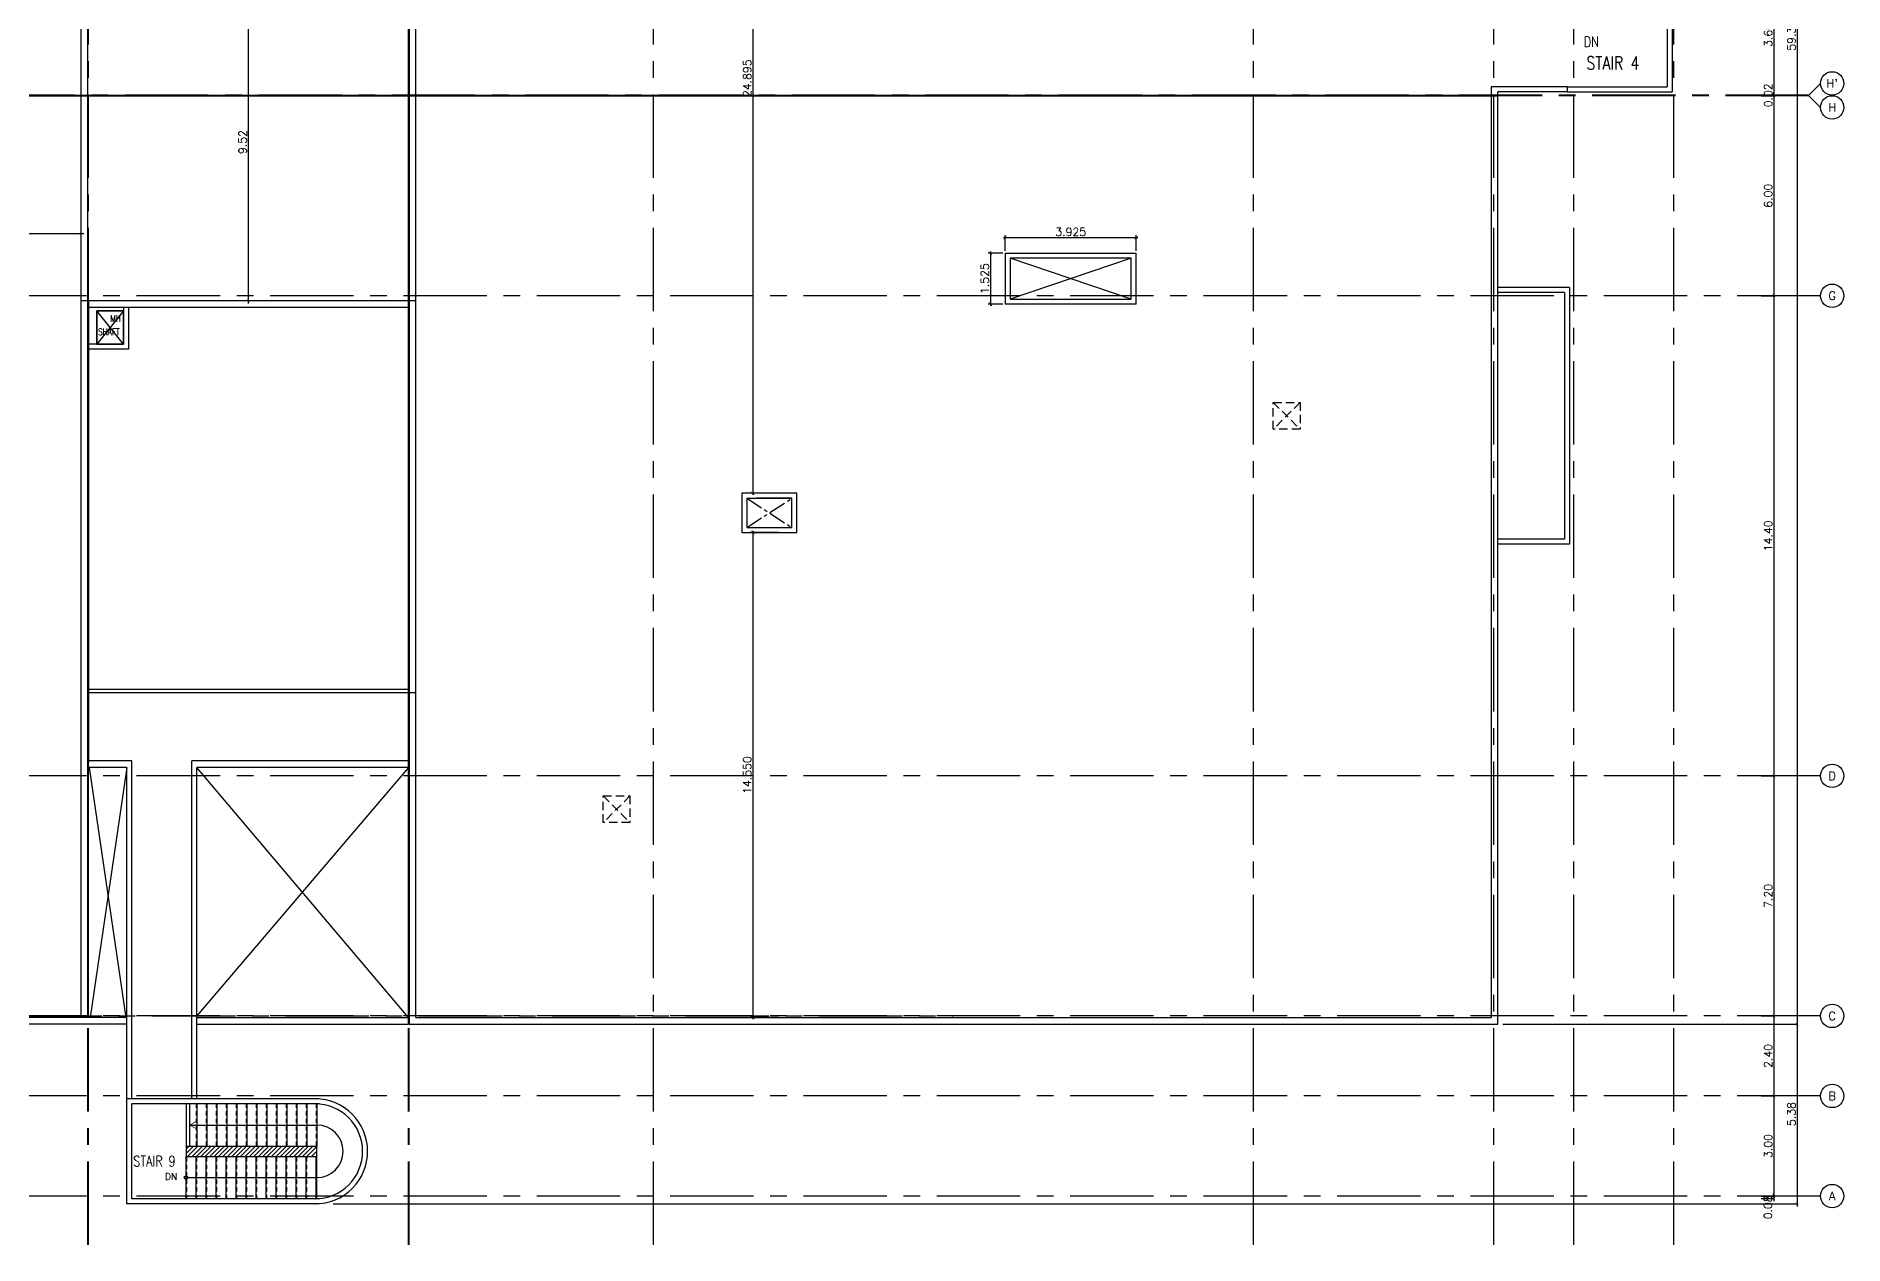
# Model space of a CAD drawing. Extents: x 88808 to 89103, y 39918 to 40001.
# Drawn here: x 89048.9 to 89103.2, y 39921.6 to 39957.9 of the extents above; entities that cross this region are included whole.
import ezdxf
from ezdxf.enums import TextEntityAlignment as Align

# ---------------------------------------------------------------- set-up
doc = ezdxf.new("R2010")
doc.units = 0
doc.header["$MEASUREMENT"] = 0
doc.header["$PDMODE"] = 34
for name, pattern in [('CENTER2', [1.125, 0.75, -0.125, 0.125, -0.125]), ('CENTERX2', [4, 2.5, -0.5, 0.5, -0.5]), ('HIDDEN', [0.375, 0.25, -0.125]), ('HIDDEN2', [0.1875, 0.125, -0.0625])]:
    doc.linetypes.add(name, pattern=pattern)
doc.layers.get('0').update_dxf_attribs({"linetype": 'CONTINUOUS'})
doc.layers.get('DEFPOINTS').update_dxf_attribs({"linetype": 'CONTINUOUS'})
for name, color, linetype in [('AX-CR', 2, 'CONTINUOUS'), ('AX-DIM', 4, 'CONTINUOUS'), ('AX-TXT', 2, 'CONTINUOUS'), ('AXES', 11, 'CENTERX2'), ('DOOR', 7, 'CONTINUOUS'), ('EJ', 9, 'CONTINUOUS'), ('Hatch', 11, 'CONTINUOUS'), ('PROJ-L', 3, 'CONTINUOUS'), ('RM-NAME', 5, 'CONTINUOUS'), ('ROOF', 2, 'CONTINUOUS'), ('SHAFT', 4, 'CONTINUOUS'), ('STR', 5, 'CONTINUOUS'), ('TXT', 2, 'CONTINUOUS'), ('WALL', 2, 'CONTINUOUS')]:
    doc.layers.add(name, color=color, linetype=linetype)
doc.styles.add('ROMANS', font='ROMANS.shx')
doc.dimstyles.new('DIM-OUT', dxfattribs={"dimscale": 0, "dimtxt": 0.24, "dimasz": 0.08, "dimexe": 0.02, "dimexo": 0.02, "dimgap": 0.05, "dimtad": 1, "dimzin": 0, "dimdsep": 46, "dimtxsty": 'ROMANS', "dimblk1": 'ARCHTICK', "dimblk2": 'ARCHTICK', "dimsah": 1, "dimcen": 0.01, "dimdle": 0.08, "dimclrd": 4, "dimclre": 4, "dimclrt": 2, "dimadec": 0, "dimazin": 0, "dimtp": 2, "dimtm": 2, "dimtfac": 0.114286, "dimtix": 1, "dimtmove": 2, "dimatfit": 3, "dimldrblk": 'ARCHTICK', "dimfxl": 0, "dimtolj": 1, "dimtzin": 0, "dimarcsym": 0})
doc.dimstyles.new('STANDARD in', dxfattribs={"dimtxt": 0.24, "dimasz": 0.1, "dimexe": 0.07, "dimexo": 0.07, "dimgap": 0.05, "dimtad": 1, "dimdec": 3, "dimzin": 0, "dimdsep": 46, "dimtxsty": 'ROMANS', "dimblk": 'ARCHTICK', "dimcen": 0.05, "dimdle": 0.05, "dimclrd": 4, "dimclre": 4, "dimclrt": 2, "dimadec": 0, "dimazin": 0, "dimtfac": 1, "dimtdec": 3, "dimtmove": 2, "dimatfit": 3, "dimfxl": 0, "dimtolj": 1, "dimtzin": 0, "dimarcsym": 0})

# ---------------------------------------------------------------- blocks, each defined once
blk = doc.blocks.new('_ARCHTICK')
at = {"color": 0, "linetype": 'ByBlock', "const_width": 0.15}
blk.add_lwpolyline([(-0.5, -0.5), (0.5, 0.5)], dxfattribs=at)
blk = doc.blocks.new('*D307')
at = {"layer": 'AX-DIM', "color": 4, "linetype": 'Continuous', "lineweight": -2}
for p, q in [((89077.931, 39951.355), (89077.486, 39951.355)), ((89077.556, 39951.405), (89077.556, 39949.78)), ((89077.931, 39949.83), (89077.486, 39949.83))]:
    blk.add_line(p, q, dxfattribs=at)
at = {"layer": 'DEFPOINTS', "color": 0, "linetype": 'Continuous'}
for p in [(89078.001, 39951.355), (89077.556, 39949.83), (89078.001, 39949.83)]:
    blk.add_point(p, dxfattribs=at)
at = {"layer": 'AX-DIM', "color": 4, "linetype": 'Continuous', "lineweight": -2, "xscale": 0.1, "yscale": 0.1, "zscale": 0.1}
for p, rotation in [((89077.556, 39951.355), 90), ((89077.556, 39949.83), 270)]:
    blk.add_blockref('_ARCHTICK', p, dxfattribs=dict(at, rotation=rotation))
at = {"layer": 'AX-DIM', "color": 2, "linetype": 'Continuous', "insert": (89077.386, 39950.592), "char_height": 0.24, "attachment_point": 5, "rotation": 90, "style": 'ROMANS'}
blk.add_mtext('\\A1;1.525', dxfattribs=at)
blk = doc.blocks.new('*D308')
at = {"layer": 'AX-DIM', "color": 4, "linetype": 'Continuous', "lineweight": -2}
for p, q in [((89077.951, 39951.824), (89081.976, 39951.824)), ((89078.001, 39951.425), (89078.001, 39951.894)), ((89081.926, 39951.425), (89081.926, 39951.894))]:
    blk.add_line(p, q, dxfattribs=at)
at = {"layer": 'DEFPOINTS', "color": 0, "linetype": 'Continuous'}
for p in [(89081.926, 39951.824), (89078.001, 39951.355), (89081.926, 39951.355)]:
    blk.add_point(p, dxfattribs=at)
at = {"layer": 'AX-DIM', "color": 4, "linetype": 'Continuous', "lineweight": -2, "xscale": 0.1, "yscale": 0.1, "zscale": 0.1, "rotation": 180}
blk.add_blockref('_ARCHTICK', (89078.001, 39951.824), dxfattribs=at)
at = {"layer": 'AX-DIM', "color": 4, "linetype": 'Continuous', "lineweight": -2, "xscale": 0.1, "yscale": 0.1, "zscale": 0.1}
blk.add_blockref('_ARCHTICK', (89081.926, 39951.824), dxfattribs=at)
at = {"layer": 'AX-DIM', "color": 2, "linetype": 'Continuous', "insert": (89079.964, 39951.994), "char_height": 0.24, "attachment_point": 5, "style": 'ROMANS'}
blk.add_mtext('\\A1;3.925', dxfattribs=at)
blk = doc.blocks.new('*D309')
at = {"layer": 'AX-DIM', "color": 4, "linetype": 'Continuous', "lineweight": -2}
for p, q in [((89071.213, 39942.98), (89070.362, 39942.98)), ((89070.432, 39943.03), (89070.432, 39928.38)), ((89071.213, 39928.43), (89070.362, 39928.43))]:
    blk.add_line(p, q, dxfattribs=at)
at = {"layer": 'DEFPOINTS', "color": 0, "linetype": 'Continuous'}
for p in [(89071.283, 39942.98), (89070.432, 39928.43), (89071.283, 39928.43)]:
    blk.add_point(p, dxfattribs=at)
at = {"layer": 'AX-DIM', "color": 4, "linetype": 'Continuous', "lineweight": -2, "xscale": 0.1, "yscale": 0.1, "zscale": 0.1}
for p, rotation in [((89070.432, 39942.98), 90), ((89070.432, 39928.43), 270)]:
    blk.add_blockref('_ARCHTICK', p, dxfattribs=dict(at, rotation=rotation))
at = {"layer": 'AX-DIM', "color": 2, "linetype": 'Continuous', "insert": (89070.262, 39935.705), "char_height": 0.24, "attachment_point": 5, "rotation": 90, "style": 'ROMANS'}
blk.add_mtext('\\A1;14.550', dxfattribs=at)
blk = doc.blocks.new('*D311')
at = {"layer": 'AX-DIM', "color": 4, "linetype": 'Continuous', "lineweight": -2}
for p, q in [((89071.213, 39969.05), (89070.362, 39969.05)), ((89070.432, 39969.1), (89070.432, 39944.105)), ((89071.213, 39944.155), (89070.362, 39944.155))]:
    blk.add_line(p, q, dxfattribs=at)
at = {"layer": 'DEFPOINTS', "color": 0, "linetype": 'Continuous'}
for p in [(89071.283, 39969.05), (89070.432, 39944.155), (89071.283, 39944.155)]:
    blk.add_point(p, dxfattribs=at)
at = {"layer": 'AX-DIM', "color": 4, "linetype": 'Continuous', "lineweight": -2, "xscale": 0.1, "yscale": 0.1, "zscale": 0.1}
for p, rotation in [((89070.432, 39969.05), 90), ((89070.432, 39944.155), 270)]:
    blk.add_blockref('_ARCHTICK', p, dxfattribs=dict(at, rotation=rotation))
at = {"layer": 'AX-DIM', "color": 2, "linetype": 'Continuous', "insert": (89070.262, 39956.602), "char_height": 0.24, "attachment_point": 5, "rotation": 90, "style": 'ROMANS'}
blk.add_mtext('\\A1;24.895', dxfattribs=at)
blk = doc.blocks.new('*D321')
at = {"layer": 'AX-DIM', "color": 4, "lineweight": -2}
for p, q in [((89055.681, 39959.45), (89055.281, 39959.45)), ((89055.301, 39949.85), (89055.301, 39959.53)), ((89055.681, 39949.93), (89055.281, 39949.93))]:
    blk.add_line(p, q, dxfattribs=at)
at = {"layer": 'DEFPOINTS', "color": 0}
for p in [(89055.301, 39959.45), (89055.701, 39959.45), (89055.701, 39949.93)]:
    blk.add_point(p, dxfattribs=at)
at = {"layer": 'AX-DIM', "color": 4, "lineweight": -2, "xscale": 0.08, "yscale": 0.08, "zscale": 0.08}
for p, rotation in [((89055.301, 39959.45), 90), ((89055.301, 39949.93), 270)]:
    blk.add_blockref('_ARCHTICK', p, dxfattribs=dict(at, rotation=rotation))
at = {"layer": 'AX-DIM', "color": 2, "insert": (89055.131, 39954.69), "char_height": 0.24, "attachment_point": 5, "rotation": 90, "style": 'ROMANS'}
blk.add_mtext('\\A1;9.52', dxfattribs=at)
blk = doc.blocks.new('*D322')
at = {"layer": 'AX-DIM', "color": 4, "lineweight": -2}
for p, q in [((89040.731, 39951.946), (89050.367, 39951.946)), ((89040.811, 39951.566), (89040.811, 39951.966)), ((89050.287, 39951.566), (89050.287, 39951.966))]:
    blk.add_line(p, q, dxfattribs=at)
at = {"layer": 'DEFPOINTS', "color": 0}
for p in [(89050.287, 39951.946), (89040.811, 39951.546), (89050.287, 39951.546)]:
    blk.add_point(p, dxfattribs=at)
at = {"layer": 'AX-DIM', "color": 4, "lineweight": -2, "xscale": 0.08, "yscale": 0.08, "zscale": 0.08, "rotation": 180}
blk.add_blockref('_ARCHTICK', (89040.811, 39951.946), dxfattribs=at)
at = {"layer": 'AX-DIM', "color": 4, "lineweight": -2, "xscale": 0.08, "yscale": 0.08, "zscale": 0.08}
blk.add_blockref('_ARCHTICK', (89050.287, 39951.946), dxfattribs=at)
at = {"layer": 'AX-DIM', "color": 2, "insert": (89045.549, 39952.116), "char_height": 0.24, "attachment_point": 5, "style": 'ROMANS'}
blk.add_mtext('\\A1;9.48', dxfattribs=at)
blk = doc.blocks.new('*D387')
at = {"layer": 'AX-DIM', "color": 4, "lineweight": -2}
for p, q in [((89100.671, 39956.1), (89101.071, 39956.1)), ((89101.051, 39956.1), (89101.051, 39956.18)), ((89101.051, 39956.1), (89101.051, 39956.08)), ((89100.671, 39956.08), (89101.071, 39956.08)), ((89101.051, 39956.08), (89101.051, 39956))]:
    blk.add_line(p, q, dxfattribs=at)
at = {"layer": 'DEFPOINTS', "color": 0}
for p in [(89100.651, 39956.1), (89100.651, 39956.08), (89101.051, 39956.08)]:
    blk.add_point(p, dxfattribs=at)
at = {"layer": 'AX-DIM', "color": 4, "lineweight": -2, "xscale": 0.08, "yscale": 0.08, "zscale": 0.08}
for p, rotation in [((89101.051, 39956.1), 270), ((89101.051, 39956.08), 90)]:
    blk.add_blockref('_ARCHTICK', p, dxfattribs=dict(at, rotation=rotation))
at = {"layer": 'AX-DIM', "color": 2, "insert": (89100.881, 39956.09), "char_height": 0.24, "attachment_point": 5, "rotation": 90, "style": 'ROMANS'}
blk.add_mtext('\\A1;0.02', dxfattribs=at)
blk = doc.blocks.new('AXR')
at = {"layer": 'AX-CR'}
blk.add_circle((350, 0), 350, dxfattribs=at)
at = {"layer": 'AX-TXT', "style": 'ROMANS'}
blk.add_attdef('AX', text='', height=250, dxfattribs=at).set_placement((350, 0), align=Align.MIDDLE)
blk = doc.blocks.new('*D388')
at = {"layer": 'AX-DIM', "color": 4, "lineweight": -2}
for p, q in [((89100.671, 39959.7), (89101.071, 39959.7)), ((89101.051, 39959.78), (89101.051, 39956.02)), ((89100.671, 39956.1), (89101.071, 39956.1))]:
    blk.add_line(p, q, dxfattribs=at)
at = {"layer": 'DEFPOINTS', "color": 0}
for p in [(89100.651, 39959.7), (89100.651, 39956.1), (89101.051, 39956.1)]:
    blk.add_point(p, dxfattribs=at)
at = {"layer": 'AX-DIM', "color": 4, "lineweight": -2, "xscale": 0.08, "yscale": 0.08, "zscale": 0.08}
for p, rotation in [((89101.051, 39959.7), 90), ((89101.051, 39956.1), 270)]:
    blk.add_blockref('_ARCHTICK', p, dxfattribs=dict(at, rotation=rotation))
at = {"layer": 'AX-DIM', "color": 2, "insert": (89100.881, 39957.9), "char_height": 0.24, "attachment_point": 5, "rotation": 90, "style": 'ROMANS'}
blk.add_mtext('\\A1;3.60', dxfattribs=at)
blk = doc.blocks.new('*D389')
at = {"layer": 'AX-DIM', "color": 4, "lineweight": -2}
for p, q in [((89101.051, 39956.16), (89101.051, 39950)), ((89100.671, 39956.08), (89101.071, 39956.08)), ((89100.671, 39950.08), (89101.071, 39950.08))]:
    blk.add_line(p, q, dxfattribs=at)
at = {"layer": 'DEFPOINTS', "color": 0}
for p in [(89100.651, 39956.08), (89100.651, 39950.08), (89101.051, 39950.08)]:
    blk.add_point(p, dxfattribs=at)
at = {"layer": 'AX-DIM', "color": 4, "lineweight": -2, "xscale": 0.08, "yscale": 0.08, "zscale": 0.08}
for p, rotation in [((89101.051, 39956.08), 90), ((89101.051, 39950.08), 270)]:
    blk.add_blockref('_ARCHTICK', p, dxfattribs=dict(at, rotation=rotation))
at = {"layer": 'AX-DIM', "color": 2, "insert": (89100.881, 39953.08), "char_height": 0.24, "attachment_point": 5, "rotation": 90, "style": 'ROMANS'}
blk.add_mtext('\\A1;6.00', dxfattribs=at)
blk = doc.blocks.new('*D390')
at = {"layer": 'AX-DIM', "color": 4, "lineweight": -2}
for p, q in [((89101.051, 39950.16), (89101.051, 39935.6)), ((89100.671, 39950.08), (89101.071, 39950.08)), ((89100.671, 39935.68), (89101.071, 39935.68))]:
    blk.add_line(p, q, dxfattribs=at)
at = {"layer": 'DEFPOINTS', "color": 0}
for p in [(89100.651, 39950.08), (89100.651, 39935.68), (89101.051, 39935.68)]:
    blk.add_point(p, dxfattribs=at)
at = {"layer": 'AX-DIM', "color": 4, "lineweight": -2, "xscale": 0.08, "yscale": 0.08, "zscale": 0.08}
for p, rotation in [((89101.051, 39950.08), 90), ((89101.051, 39935.68), 270)]:
    blk.add_blockref('_ARCHTICK', p, dxfattribs=dict(at, rotation=rotation))
at = {"layer": 'AX-DIM', "color": 2, "insert": (89100.881, 39942.88), "char_height": 0.24, "attachment_point": 5, "rotation": 90, "style": 'ROMANS'}
blk.add_mtext('\\A1;14.40', dxfattribs=at)
blk = doc.blocks.new('*D391')
at = {"layer": 'AX-DIM', "color": 4, "lineweight": -2}
for p, q in [((89100.671, 39923.08), (89101.071, 39923.08)), ((89101.051, 39923.08), (89101.051, 39923.16)), ((89101.051, 39923.08), (89101.051, 39923.005)), ((89100.671, 39923.005), (89101.071, 39923.005)), ((89101.051, 39923.005), (89101.051, 39922.925))]:
    blk.add_line(p, q, dxfattribs=at)
at = {"layer": 'DEFPOINTS', "color": 0}
for p in [(89100.651, 39923.08), (89100.651, 39923.005), (89101.051, 39923.005)]:
    blk.add_point(p, dxfattribs=at)
at = {"layer": 'AX-DIM', "color": 4, "lineweight": -2, "xscale": 0.08, "yscale": 0.08, "zscale": 0.08}
for p, rotation in [((89101.051, 39923.08), 270), ((89101.051, 39923.005), 90)]:
    blk.add_blockref('_ARCHTICK', p, dxfattribs=dict(at, rotation=rotation))
at = {"layer": 'AX-DIM', "color": 2, "insert": (89100.876, 39922.74), "char_height": 0.24, "attachment_point": 5, "rotation": 90, "style": 'ROMANS'}
blk.add_mtext('\\A1;0.08', dxfattribs=at)
blk = doc.blocks.new('*D392')
at = {"layer": 'AX-DIM', "color": 4, "lineweight": -2}
for p, q in [((89100.671, 39926.08), (89101.071, 39926.08)), ((89101.051, 39926.16), (89101.051, 39923)), ((89100.671, 39923.08), (89101.071, 39923.08))]:
    blk.add_line(p, q, dxfattribs=at)
at = {"layer": 'DEFPOINTS', "color": 0}
for p in [(89100.651, 39926.08), (89100.651, 39923.08), (89101.051, 39923.08)]:
    blk.add_point(p, dxfattribs=at)
at = {"layer": 'AX-DIM', "color": 4, "lineweight": -2, "xscale": 0.08, "yscale": 0.08, "zscale": 0.08}
for p, rotation in [((89101.051, 39926.08), 90), ((89101.051, 39923.08), 270)]:
    blk.add_blockref('_ARCHTICK', p, dxfattribs=dict(at, rotation=rotation))
at = {"layer": 'AX-DIM', "color": 2, "insert": (89100.881, 39924.58), "char_height": 0.24, "attachment_point": 5, "rotation": 90, "style": 'ROMANS'}
blk.add_mtext('\\A1;3.00', dxfattribs=at)
blk = doc.blocks.new('*D393')
at = {"layer": 'AX-DIM', "color": 4, "lineweight": -2}
for p, q in [((89100.671, 39928.48), (89101.071, 39928.48)), ((89101.051, 39928.56), (89101.051, 39926)), ((89100.671, 39926.08), (89101.071, 39926.08))]:
    blk.add_line(p, q, dxfattribs=at)
at = {"layer": 'DEFPOINTS', "color": 0}
for p in [(89100.651, 39928.48), (89100.651, 39926.08), (89101.051, 39926.08)]:
    blk.add_point(p, dxfattribs=at)
at = {"layer": 'AX-DIM', "color": 4, "lineweight": -2, "xscale": 0.08, "yscale": 0.08, "zscale": 0.08}
for p, rotation in [((89101.051, 39928.48), 90), ((89101.051, 39926.08), 270)]:
    blk.add_blockref('_ARCHTICK', p, dxfattribs=dict(at, rotation=rotation))
at = {"layer": 'AX-DIM', "color": 2, "insert": (89100.881, 39927.28), "char_height": 0.24, "attachment_point": 5, "rotation": 90, "style": 'ROMANS'}
blk.add_mtext('\\A1;2.40', dxfattribs=at)
blk = doc.blocks.new('*D394')
at = {"layer": 'AX-DIM', "color": 4, "lineweight": -2}
for p, q in [((89100.671, 39935.68), (89101.071, 39935.68)), ((89101.051, 39935.76), (89101.051, 39928.4)), ((89100.671, 39928.48), (89101.071, 39928.48))]:
    blk.add_line(p, q, dxfattribs=at)
at = {"layer": 'DEFPOINTS', "color": 0}
for p in [(89100.651, 39935.68), (89100.651, 39928.48), (89101.051, 39928.48)]:
    blk.add_point(p, dxfattribs=at)
at = {"layer": 'AX-DIM', "color": 4, "lineweight": -2, "xscale": 0.08, "yscale": 0.08, "zscale": 0.08}
for p, rotation in [((89101.051, 39935.68), 90), ((89101.051, 39928.48), 270)]:
    blk.add_blockref('_ARCHTICK', p, dxfattribs=dict(at, rotation=rotation))
at = {"layer": 'AX-DIM', "color": 2, "insert": (89100.881, 39932.08), "char_height": 0.24, "attachment_point": 5, "rotation": 90, "style": 'ROMANS'}
blk.add_mtext('\\A1;7.20', dxfattribs=at)
blk = doc.blocks.new('*D396')
at = {"layer": 'AX-DIM', "color": 4, "lineweight": -2}
for p, q in [((89092.921, 39987.55), (89101.771, 39987.55)), ((89101.751, 39987.63), (89101.751, 39928.15)), ((89092.921, 39928.23), (89101.771, 39928.23))]:
    blk.add_line(p, q, dxfattribs=at)
at = {"layer": 'DEFPOINTS', "color": 0}
for p in [(89092.901, 39987.55), (89092.901, 39928.23), (89101.751, 39928.23)]:
    blk.add_point(p, dxfattribs=at)
at = {"layer": 'AX-DIM', "color": 4, "lineweight": -2, "xscale": 0.08, "yscale": 0.08, "zscale": 0.08}
for p, rotation in [((89101.751, 39987.55), 90), ((89101.751, 39928.23), 270)]:
    blk.add_blockref('_ARCHTICK', p, dxfattribs=dict(at, rotation=rotation))
at = {"layer": 'AX-DIM', "color": 2, "insert": (89101.581, 39957.89), "char_height": 0.24, "attachment_point": 5, "rotation": 90, "style": 'ROMANS'}
blk.add_mtext('\\A1;59.32', dxfattribs=at)
blk = doc.blocks.new('*D402')
at = {"layer": 'AX-DIM', "color": 4, "lineweight": -2}
for p, q in [((89101.071, 39928.23), (89101.771, 39928.23)), ((89101.751, 39928.31), (89101.751, 39922.765)), ((89057.842, 39922.845), (89101.771, 39922.845))]:
    blk.add_line(p, q, dxfattribs=at)
at = {"layer": 'DEFPOINTS', "color": 0}
for p in [(89101.051, 39928.23), (89057.822, 39922.845), (89101.751, 39922.845)]:
    blk.add_point(p, dxfattribs=at)
at = {"layer": 'AX-DIM', "color": 4, "lineweight": -2, "xscale": 0.08, "yscale": 0.08, "zscale": 0.08}
for p, rotation in [((89101.751, 39928.23), 90), ((89101.751, 39922.845), 270)]:
    blk.add_blockref('_ARCHTICK', p, dxfattribs=dict(at, rotation=rotation))
at = {"layer": 'AX-DIM', "color": 2, "insert": (89101.581, 39925.537), "char_height": 0.24, "attachment_point": 5, "rotation": 90, "style": 'ROMANS'}
blk.add_mtext('\\A1;5.38', dxfattribs=at)

msp = doc.modelspace()

# ---------------------------------------------------------------- hatches: boundary and pattern name
at = {"layer": 'Hatch', "linetype": 'Continuous'}
h = msp.add_hatch(dxfattribs=at)
h.set_pattern_fill('ANSI31', color=256, scale=0.75, style=0)
h.set_pattern_definition([(45, (157.33679, 7e-12), (-0.06629126074, 0.06629126074), [])])
h.paths.add_polyline_path([(89057.3523, 39924.5696), (89053.4323, 39924.5696), (89053.4323, 39924.2696), (89057.3523, 39924.2696)])

# ---------------------------------------------------------------- linework, layer by layer
at = {"layer": 'AX-CR'}
msp.add_circle((89102.8013, 39926.0796), 0.35, dxfattribs=at)
at = {"layer": 'AXES'}
for p, q in [((89050.4871, 39921.6153), (89050.4871, 40000.0779)), ((89050.5071, 39921.6153), (89050.5071, 40000.0779)), ((89060.1071, 39921.6153), (89060.1071, 40000.0779)), ((89060.1071, 39921.6153), (89060.1071, 40000.0779)), ((89060.1271, 39921.6153), (89060.1271, 40000.0779)), ((89060.1271, 39921.6153), (89060.1271, 40000.0779)), ((89067.4513, 39921.6153), (89067.4513, 40000.4279)), ((89085.4513, 39921.6153), (89085.4513, 40000.4279)), ((89092.6513, 39921.6153), (89092.6513, 40000.4279)), ((89095.0513, 39921.6153), (89095.0513, 40000.4279)), ((89098.0513, 39921.6153), (89098.0513, 40000.4279)), ((89102.1013, 39956.0996), (89034.4113, 39956.0996)), ((89102.1013, 39956.0996), (89102.4513, 39956.4496)), ((89102.1013, 39956.0796), (89034.4113, 39956.0796)), ((89102.1013, 39956.0796), (89102.4513, 39955.7296)), ((89102.4513, 39950.0796), (89034.4113, 39950.0796)), ((89102.4513, 39935.6796), (89034.4113, 39935.6796)), ((89008.4113, 39928.4796), (89076.4513, 39928.4796)), ((89102.4513, 39928.4796), (89034.4113, 39928.4796)), ((89102.4513, 39926.0796), (89012.2886, 39926.0796)), ((89102.4513, 39923.0796), (89034.4113, 39923.0796))]:
    msp.add_line(p, q, dxfattribs=at)
at = {"layer": 'DOOR', "color": 0, "linetype": 'Continuous'}
for p, q in [((89060.3271, 39949.9296), (89050.2871, 39949.9296)), ((89060.1071, 39949.7296), (89050.5071, 39949.7296))]:
    msp.add_line(p, q, dxfattribs=at)
at = {"layer": 'EJ', "color": 8}
for p, q in [((89060.1271, 39928.2296), (89060.1271, 39987.5496)), ((89060.1071, 39928.2296), (89060.1071, 39987.3996))]:
    msp.add_line(p, q, dxfattribs=at)
at = {"layer": 'EJ'}
for p, q in [((88975.9213, 39956.0996), (89092.7771, 39956.0996)), ((88975.9213, 39956.0796), (89092.7771, 39956.0796)), ((89050.4871, 39936.0796), (89050.4871, 39949.9296)), ((89050.4871, 39936.0796), (89050.4871, 39938.1796)), ((89050.5071, 39936.0796), (89050.5071, 39938.1796))]:
    msp.add_line(p, q, dxfattribs=at)
at = {"layer": 'PROJ-L', "linetype": 'Continuous'}
for p, q in [((89094.9271, 39950.3296), (89092.7771, 39950.3296)), ((89094.7771, 39950.1796), (89092.7771, 39950.1796)), ((89094.7771, 39950.1796), (89094.7771, 39942.7796)), ((89094.9271, 39950.3296), (89094.9271, 39942.6296)), ((89094.7771, 39942.7796), (89092.7771, 39942.7796)), ((89094.9271, 39942.6296), (89092.7771, 39942.6296))]:
    msp.add_line(p, q, dxfattribs=at)
at = {"layer": 'ROOF'}
for p, q in [((89050.4871, 39928.4296), (89050.4871, 39987.5496)), ((89060.1271, 39987.5496), (89060.1271, 39928.2296)), ((89050.2871, 39928.4296), (89050.2871, 39987.3496)), ((89060.3271, 39928.4296), (89060.3271, 39987.3496)), ((89060.1271, 39956.0996), (89092.7771, 39956.0996)), ((89094.8521, 39956.3496), (89092.5771, 39956.3496)), ((89094.8521, 39956.1996), (89092.7771, 39956.1996)), ((89060.1271, 39956.0796), (89092.7771, 39956.0796)), ((89050.5071, 39949.9296), (89050.5071, 39936.0796)), ((89050.5071, 39938.2796), (89060.1071, 39938.2796)), ((89050.5071, 39938.1796), (89060.3271, 39938.1796)), ((89051.8021, 39936.1296), (89050.5071, 39936.1296)), ((89050.5071, 39928.4296), (89050.5071, 39936.1296)), ((89051.8021, 39925.9946), (89051.8021, 39936.1296)), ((89053.6021, 39925.9946), (89053.6021, 39936.1296)), ((89060.1071, 39936.1296), (89053.6021, 39936.1296)), ((89051.6521, 39935.9296), (89050.5071, 39935.9296)), ((89051.6521, 39925.9946), (89051.6521, 39935.9296)), ((89053.7521, 39925.9946), (89053.7521, 39935.9296)), ((89060.1071, 39935.9296), (89053.7521, 39935.9296)), ((89055.5323, 39924.6493), (89055.5323, 39924.5696)), ((89055.5523, 39924.6813), (89055.5523, 39924.5696))]:
    msp.add_line(p, q, dxfattribs=at)
at = {"layer": 'ROOF', "color": 0, "linetype": 'Continuous'}
for p, q in [((89092.5771, 39956.3496), (89092.5771, 39928.4296)), ((89092.7771, 39928.2296), (89092.7771, 39956.1996)), ((89051.6521, 39928.4296), (89018.2113, 39928.4296)), ((89051.6521, 39928.2296), (89018.2113, 39928.2296)), ((89053.7521, 39928.4296), (89060.1071, 39928.4296)), ((89053.7521, 39928.2296), (89060.1071, 39928.2296)), ((89060.1271, 39928.2296), (89092.7771, 39928.2296)), ((89060.3271, 39928.4296), (89092.5771, 39928.4296)), ((89057.4276, 39925.9946), (89051.6521, 39925.9946)), ((89051.6521, 39922.8446), (89051.6521, 39925.9946)), ((89057.4276, 39925.8446), (89051.8021, 39925.8446)), ((89051.8021, 39922.9946), (89051.8021, 39925.8446)), ((89057.4276, 39922.8446), (89051.6521, 39922.8446)), ((89057.4276, 39922.9946), (89051.8021, 39922.9946))]:
    msp.add_line(p, q, dxfattribs=at)
at = {"layer": 'ROOF', "linetype": 'Continuous'}
for p, q in [((89081.7763, 39951.2046), (89078.1504, 39949.9796)), ((89081.7763, 39949.9796), (89078.1504, 39951.2046))]:
    msp.add_line(p, q, dxfattribs=at)
at = {"layer": 'ROOF'}
msp.add_lwpolyline([(89057.3523, 39924.5696), (89053.4323, 39924.5696), (89053.4323, 39924.2696), (89057.3523, 39924.2696)], close=True, dxfattribs=at)
at = {"layer": 'ROOF', "color": 0, "linetype": 'Continuous'}
for radius, start, end in [(1.575, 0, 90), (1.425, 0, 90.00002), (1.575, 269.99997, 0), (1.425, 269.99997, 0)]:
    msp.add_arc((89057.3033, 39924.4196), radius, start, end, dxfattribs=at)
at = {"layer": 'SHAFT', "linetype": 'ByBlock'}
for p, q in [((89051.5571, 39948.6296), (89050.7571, 39949.6296)), ((89051.5571, 39949.6296), (89050.7571, 39948.6296))]:
    msp.add_line(p, q, dxfattribs=at)
at = {"layer": 'SHAFT', "linetype": 'HIDDEN'}
for p, q in [((89086.8413, 39946.8796), (89086.0413, 39946.0796)), ((89086.0413, 39946.8796), (89086.8413, 39946.0796)), ((89066.7453, 39935.0796), (89065.9453, 39934.2796)), ((89065.9453, 39935.0796), (89066.7453, 39934.2796))]:
    msp.add_line(p, q, dxfattribs=at)
at = {"layer": 'SHAFT'}
for p, q in [((89050.5271, 39935.9296), (89051.6228, 39928.4296)), ((89051.6521, 39935.9296), (89050.5564, 39928.4296))]:
    msp.add_line(p, q, dxfattribs=at)
at = {"layer": 'SHAFT', "linetype": 'Continuous'}
for p, q in [((89060.1071, 39935.9296), (89053.7521, 39928.4796)), ((89060.1071, 39928.4296), (89053.7521, 39935.9296))]:
    msp.add_line(p, q, dxfattribs=at)
at = {"layer": 'SHAFT', "color": 7, "linetype": 'Continuous'}
for points in [[(89051.5571, 39949.7296), (89051.5571, 39948.6296), (89050.5071, 39948.6296)], [(89051.7071, 39949.7296), (89051.7071, 39948.4796), (89050.5071, 39948.4796)]]:
    msp.add_lwpolyline(points, dxfattribs=at)
at = {"layer": 'SHAFT', "linetype": 'ByBlock'}
msp.add_lwpolyline([(89051.5571, 39949.6296), (89050.7571, 39949.6296), (89050.7571, 39948.6296), (89051.5571, 39948.6296)], close=True, dxfattribs=at)
msp.add_lwpolyline([(89051.5571, 39949.6296), (89050.7571, 39949.6296), (89050.7571, 39948.6296), (89051.5571, 39948.6296)], close=True, dxfattribs=at)
at = {"layer": 'SHAFT', "linetype": 'ByBlock', "ltscale": 0.3}
msp.add_lwpolyline([(89051.5571, 39948.6296), (89050.7571, 39948.6296), (89050.7571, 39949.6296), (89051.5571, 39949.6296)], close=True, dxfattribs=at)
at = {"layer": 'SHAFT', "linetype": 'HIDDEN'}
for points in [[(89086.0413, 39946.8796), (89086.8413, 39946.8796), (89086.8413, 39946.0796), (89086.0413, 39946.0796)], [(89065.9453, 39935.0796), (89066.7453, 39935.0796), (89066.7453, 39934.2796), (89065.9453, 39934.2796)]]:
    msp.add_lwpolyline(points, close=True, dxfattribs=at)
at = {"layer": 'STR'}
for p, q in [((89053.4323, 39925.8446), (89053.4323, 39924.5696)), ((89053.5323, 39925.8446), (89053.5323, 39924.5696)), ((89053.7523, 39925.8446), (89053.7523, 39924.5696)), ((89054.0523, 39925.8446), (89054.0523, 39924.5696)), ((89054.3523, 39925.8446), (89054.3523, 39924.5696)), ((89054.6523, 39925.8446), (89054.6523, 39924.5696)), ((89054.9523, 39925.8446), (89054.9523, 39924.5696)), ((89055.2523, 39925.8446), (89055.2523, 39924.5696)), ((89055.5523, 39925.8446), (89055.5523, 39924.5696)), ((89055.8523, 39925.8446), (89055.8523, 39924.5696)), ((89056.1523, 39925.8446), (89056.1523, 39924.5696)), ((89056.4523, 39925.8446), (89056.4523, 39924.5696)), ((89056.7523, 39925.8446), (89056.7523, 39924.5696)), ((89057.0523, 39925.8446), (89057.0523, 39924.5696)), ((89057.3523, 39925.8446), (89057.3523, 39924.5696)), ((89053.5323, 39925.2071), (89057.3547, 39925.2071)), ((89053.4323, 39922.9946), (89053.4323, 39924.2696)), ((89053.7323, 39922.9946), (89053.7323, 39924.2696)), ((89054.0323, 39922.9946), (89054.0323, 39924.2696)), ((89054.3323, 39922.9946), (89054.3323, 39924.2696)), ((89054.6323, 39922.9946), (89054.6323, 39924.2696)), ((89054.9323, 39922.9946), (89054.9323, 39924.2696)), ((89055.2323, 39922.9946), (89055.2323, 39924.2696)), ((89055.5323, 39922.9946), (89055.5323, 39924.2696)), ((89055.8323, 39922.9946), (89055.8323, 39924.2696)), ((89056.1323, 39922.9946), (89056.1323, 39924.2696)), ((89056.4323, 39922.9946), (89056.4323, 39924.2696)), ((89056.7323, 39922.9946), (89056.7323, 39924.2696)), ((89057.0323, 39922.9946), (89057.0323, 39924.2696)), ((89057.3323, 39922.9946), (89057.3323, 39924.2696)), ((89057.3523, 39922.9946), (89057.3523, 39924.2696)), ((89053.4323, 39923.6321), (89057.3547, 39923.6321))]:
    msp.add_line(p, q, dxfattribs=at)
at = {"layer": 'STR', "linetype": 'HIDDEN2'}
for p, q in [((89053.7323, 39925.8446), (89053.7323, 39924.5696)), ((89054.0323, 39925.8446), (89054.0323, 39924.5696)), ((89054.3323, 39925.8446), (89054.3323, 39924.5696)), ((89054.6323, 39925.8446), (89054.6323, 39924.5696)), ((89054.9323, 39925.8446), (89054.9323, 39924.5696)), ((89055.2323, 39925.8446), (89055.2323, 39924.5696)), ((89055.5323, 39925.8446), (89055.5323, 39924.5696)), ((89055.8323, 39925.8446), (89055.8323, 39924.5696)), ((89056.1323, 39925.8446), (89056.1323, 39924.5696)), ((89056.4323, 39925.8446), (89056.4323, 39924.5696)), ((89056.7323, 39925.8446), (89056.7323, 39924.5696)), ((89057.0323, 39925.8446), (89057.0323, 39924.5696)), ((89057.3323, 39925.8446), (89057.3323, 39924.5696)), ((89053.4523, 39922.9946), (89053.4523, 39924.2696)), ((89053.7523, 39922.9946), (89053.7523, 39924.2696)), ((89054.0523, 39922.9946), (89054.0523, 39924.2696)), ((89054.3523, 39922.9946), (89054.3523, 39924.2696)), ((89054.6523, 39922.9946), (89054.6523, 39924.2696)), ((89054.9523, 39922.9946), (89054.9523, 39924.2696)), ((89055.2523, 39922.9946), (89055.2523, 39924.2696)), ((89055.5523, 39922.9946), (89055.5523, 39924.2696)), ((89055.8523, 39922.9946), (89055.8523, 39924.2696)), ((89056.1523, 39922.9946), (89056.1523, 39924.2696)), ((89056.4523, 39922.9946), (89056.4523, 39924.2696)), ((89056.7523, 39922.9946), (89056.7523, 39924.2696)), ((89057.0523, 39922.9946), (89057.0523, 39924.2696)), ((89057.3323, 39922.9946), (89057.3323, 39924.2696)), ((89057.3523, 39922.9946), (89057.3523, 39924.2696))]:
    msp.add_line(p, q, dxfattribs=at)
at = {"layer": 'STR', "const_width": 0.0215}
msp.add_lwpolyline([(89053.7482, 39925.0916), (89053.7482, 39925.3225), (89053.5482, 39925.2071)], close=True, dxfattribs=at)
at = {"layer": 'STR'}
msp.add_circle((89053.4323, 39923.6321), 0.0523, dxfattribs=at)
msp.add_arc((89057.3547, 39924.4196), 0.7875, 270, 90, dxfattribs=at)
at = {"layer": 'WALL'}
for p, q in [((89097.8521, 39961.9751), (89097.8521, 39956.3496)), ((89098.0021, 39961.9751), (89098.0021, 39956.1996)), ((89094.8521, 39956.3496), (89097.8521, 39956.3496)), ((89094.8521, 39956.3496), (89094.8521, 39956.1996)), ((89094.8521, 39956.1996), (89098.0021, 39956.1996)), ((89078.0013, 39951.3546), (89081.9263, 39951.3546)), ((89078.0013, 39951.3546), (89078.0013, 39949.8296)), ((89081.9263, 39949.8296), (89081.9263, 39951.3546)), ((89078.1504, 39951.2046), (89078.1504, 39949.9796)), ((89081.7763, 39951.2046), (89078.1504, 39951.2046)), ((89081.7763, 39949.9796), (89081.7763, 39951.2046)), ((89081.9263, 39949.8296), (89078.0013, 39949.8296)), ((89078.1504, 39949.9796), (89081.7763, 39949.9796)), ((89071.7513, 39944.1546), (89070.1013, 39944.1546)), ((89070.1013, 39944.1546), (89070.1013, 39942.9796)), ((89070.2513, 39944.0046), (89071.6013, 39944.0046)), ((89070.2513, 39944.0046), (89070.2513, 39943.1296)), ((89071.6013, 39944.0046), (89070.5263, 39944.0046)), ((89071.6013, 39943.1296), (89071.6013, 39944.0046)), ((89071.7513, 39942.9796), (89071.7513, 39944.1546)), ((89070.2513, 39943.1296), (89071.6013, 39943.1296)), ((89070.1013, 39942.9796), (89071.7513, 39942.9796))]:
    msp.add_line(p, q, dxfattribs=at)
at = {"layer": 'WALL', "color": 97, "linetype": 'CENTER2', "ltscale": 0.7}
for p, q in [((89070.2513, 39943.1296), (89071.6013, 39944.0046)), ((89070.2513, 39944.0046), (89071.6013, 39943.1296))]:
    msp.add_line(p, q, dxfattribs=at)

# ---------------------------------------------------------------- block references
at = {"layer": 'AXES', "xscale": 0.001000000003841706, "yscale": 0.000999999996565748, "zscale": 0.001}
for p, values in [((89102.4513, 39956.4496), {'AX': "H'"}), ((89102.4513, 39955.7296), {'AX': 'H'}), ((89102.4513, 39950.0796), {'AX': 'G'}), ((89102.4513, 39935.6796), {'AX': 'D'}), ((89102.4513, 39928.4796), {'AX': 'C'}), ((89102.4513, 39923.0796), {'AX': 'A'})]:
    msp.add_blockref('AXR', p, dxfattribs=at).add_auto_attribs(values)

# ---------------------------------------------------------------- texts
at = {"layer": 'AX-TXT', "style": 'ROMANS'}
msp.add_attdef('B', text='1', height=0.25, dxfattribs=at).set_placement((89102.8013, 39926.0796), align=Align.MIDDLE)
at = {"layer": 'RM-NAME', "style": 'ROMANS'}
msp.add_text('DN', height=0.2, dxfattribs=at).set_placement((89052.9885, 39923.6665), align=Align.MIDDLE)
at = {"layer": 'SHAFT', "linetype": 'ByBlock', "style": 'ROMANS', "width": 0.8}
for s, p in [('SHAFT', (89051.1193, 39948.9978)), ('MH', (89051.3203, 39949.3978))]:
    msp.add_text(s, height=0.2, dxfattribs=at).set_placement(p, align=Align.MIDDLE)
at = {"layer": 'TXT', "style": 'ROMANS', "width": 0.8}
for s, height, p in [('DN', 0.31081, (89095.3516, 39957.5401)), ('STAIR 4', 0.38852, (89095.4296, 39956.8684)), ('STAIR 9', 0.31081, (89051.8495, 39923.9693))]:
    msp.add_text(s, height=height, dxfattribs=at).set_placement(p)

# ---------------------------------------------------------------- dimensions: what is measured, and where the dimension line sits
at = {"layer": 'AX-DIM'}
for base, p1, p2, angle, picture, middle in [((89101.7513, 39928.2296), (89092.9013, 39987.5496), (89092.9013, 39928.2296), 270, '*D396', (89101.5813, 39957.8896)), ((89055.3013, 39959.4496), (89055.7013, 39949.9296), (89055.7013, 39959.4496), 90, '*D321', (89055.1313, 39954.6896)), ((89101.0513, 39956.0996), (89100.6513, 39959.6996), (89100.6513, 39956.0996), 270, '*D388', (89100.8813, 39957.8996)), ((89101.0513, 39956.0796), (89100.6513, 39956.0996), (89100.6513, 39956.0796), 270, '*D387', (89100.8813, 39956.0896)), ((89101.0513, 39950.0796), (89100.6513, 39956.0796), (89100.6513, 39950.0796), 270, '*D389', (89100.8813, 39953.0796)), ((89101.0513, 39935.6796), (89100.6513, 39950.0796), (89100.6513, 39935.6796), 270, '*D390', (89100.8813, 39942.8796)), ((89101.0513, 39928.4796), (89100.6513, 39935.6796), (89100.6513, 39928.4796), 270, '*D394', (89100.8813, 39932.0796)), ((89101.0513, 39926.0796), (89100.6513, 39928.4796), (89100.6513, 39926.0796), 270, '*D393', (89100.8813, 39927.2796)), ((89101.751321, 39922.844563), (89101.051321, 39928.229562), (89057.821889, 39922.844563), 270, '*D402', (89101.581321, 39925.537063)), ((89101.0513, 39923.0796), (89100.6513, 39926.0796), (89100.6513, 39923.0796), 270, '*D392', (89100.8813, 39924.5796))]:
    dim = msp.add_linear_dim(base=base, p1=p1, p2=p2, angle=angle, dimstyle='DIM-OUT', override={"dimscale": 1}, dxfattribs=at)
    dim.commit()
    dim.dimension.update_dxf_attribs({"geometry": picture, "text_midpoint": middle})
at = {"layer": 'AX-DIM', "linetype": 'Continuous'}
for base, p1, p2, picture, middle in [((89070.4315, 39944.1546), (89071.2831, 39969.0496), (89071.2831, 39944.1546), '*D311', (89070.2615, 39956.6021)), ((89077.5564, 39949.8296), (89078.0013, 39951.3546), (89078.0013, 39949.8296), '*D307', (89077.3864, 39950.5921)), ((89070.4315, 39928.4296), (89071.2831, 39942.9796), (89071.2831, 39928.4296), '*D309', (89070.2615, 39935.7046))]:
    dim = msp.add_linear_dim(base=base, p1=p1, p2=p2, angle=90, dimstyle='STANDARD in', dxfattribs=at)
    dim.commit()
    dim.dimension.update_dxf_attribs({"geometry": picture, "text_midpoint": middle})
at = {"layer": 'AX-DIM'}
dim = msp.add_linear_dim(base=(89050.2871, 39951.9456), p1=(89040.8113, 39951.5456), p2=(89050.2871, 39951.5456), dimstyle='DIM-OUT', override={"dimscale": 1}, dxfattribs=at)
dim.commit()
dim.dimension.update_dxf_attribs({"geometry": '*D322', "text_midpoint": (89045.5492, 39952.1156)})
at = {"layer": 'AX-DIM', "linetype": 'Continuous'}
dim = msp.add_linear_dim(base=(89081.9263, 39951.8237), p1=(89078.0013, 39951.3546), p2=(89081.9263, 39951.3546), dimstyle='STANDARD in', dxfattribs=at)
dim.commit()
dim.dimension.update_dxf_attribs({"geometry": '*D308', "text_midpoint": (89079.9638, 39951.9937)})
at = {"layer": 'AX-DIM'}
dim = msp.add_linear_dim(base=(89101.0513208292, 39923.0045624405), p1=(89100.6513208292, 39923.0795624405), p2=(89100.6513208292, 39923.0045624405), angle=270, dimstyle='DIM-OUT', override={"dimscale": 1}, dxfattribs=at)
dim.commit()
dim.dimension.update_dxf_attribs({"geometry": '*D391', "text_midpoint": (89100.8763208292, 39922.7400655575), "dimtype": 160})

doc.saveas('drawing.dxf')
